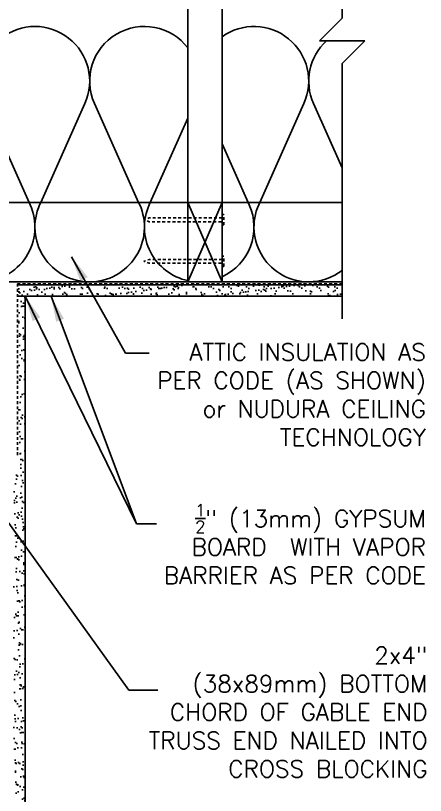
# Model space of a CAD drawing. Header units: inches. Extents: x 115.1 to 171.2, y 246.3 to 329.7.
# Drawn here: x 153.12 to 171.16, y 277.99 to 312.35 of the extents above; entities that cross this region are included whole.
import ezdxf

# ---------------------------------------------------------------- set-up
doc = ezdxf.new("R2010")
doc.units = ezdxf.units.IN
doc.header["$MEASUREMENT"] = 0
doc.linetypes.add('HIDDEN2', pattern=[0.1875, 0.125, -0.0625])
for name, color, linetype in [('HATCH', 12, 'Continuous'), ('line25', 2, 'Continuous'), ('LINE9', 9, 'Continuous'), ('TEXT', 4, 'Continuous')]:
    doc.layers.add(name, color=color, linetype=linetype)
doc.styles.add('DIM', font='romans.shx', dxfattribs={"width": 0.7})
doc.styles.add('ROMANS', font='romans.shx', dxfattribs={"height": 0.75})
doc.dimstyles.new('ext_12', dxfattribs={"dimscale": 12, "dimtxt": 0.09375, "dimasz": 0.09375, "dimexe": 0.09375, "dimexo": 0.0625, "dimgap": 0.0625, "dimtad": 1, "dimdec": 1, "dimzin": 3, "dimdsep": 46, "dimlunit": 4, "dimtxsty": 'DIM', "dimcen": 0.09, "dimdle": 0.09375, "dimclrt": 4, "dimadec": 0, "dimazin": 0, "dimtfac": 1, "dimtdec": 1, "dimtmove": 2, "dimatfit": 3, "dimfxl": 1, "dimfrac": 2, "dimtolj": 1, "dimtzin": 0, "dimarcsym": 0})
pattern_1 = [(37.5, (81.35077, 24.0081), (-0.01574834, 0.48170594), [0, -0.38, 0, -0.425, 0, -0.40625]), (7.5, (81.3508, 24.0081), (0.4424442, 0.7055365), [0, -0.205, 0, -0.3425, 0, -0.13125]), (327.5, (81.04327, 24.0081), (0.77853547, 0.00141476), [0, -0.125, 0, -0.45, 0, -0.5875]), (317.5, (81.0433, 24.0081), (0.7515317, 0.2194189), [0, -0.0625, 0, -0.295, 0, -0.3375])]

msp = doc.modelspace()

# ---------------------------------------------------------------- hatches: boundary and pattern name
at = {"layer": 'HATCH'}
h = msp.add_hatch(dxfattribs=at)
h.set_pattern_fill('AR-SAND', color=256, scale=0.25, style=0)
h.set_pattern_definition(pattern_1)
h.paths.add_polyline_path([(167.502, 299.981), (167.502, 300.481), (153.254, 300.481), (153.254, 299.981)])
h = msp.add_hatch(dxfattribs=at)
h.set_pattern_fill('AR-SAND', color=256, scale=0.25, style=0)
h.set_pattern_definition(pattern_1)
h.paths.add_polyline_path([(153.544, 299.981), (153.254, 299.981), (153.254, 292.289), (153.544, 291.936)])
h = msp.add_hatch(dxfattribs=at)
h.set_pattern_fill('AR-SAND', color=256, scale=0.25, style=0)
h.set_pattern_definition(pattern_1)
h.paths.add_polyline_path([(153.254, 292.289), (153.044, 292.545), (153.044, 282.12), (153.044, 274.736), (153.254, 274.736)])
h = msp.add_hatch(dxfattribs=at)
h.set_pattern_fill('AR-SAND', color=256, scale=0.25, style=0)
h.set_pattern_definition(pattern_1)
h.paths.add_polyline_path([(153.254, 274.736), (153.544, 274.736), (153.544, 291.936), (153.254, 292.289)])

# ---------------------------------------------------------------- linework, layer by layer
for p, q in [((162.208, 304.12), (160.708, 300.62)), ((160.708, 304.12), (162.208, 300.62))]:
    msp.add_line(p, q, dxfattribs=at)
for points in [[(153.716, 304.12), (151.77, 308.476, -1.541381), (156.173, 308.477), (154.229, 304.12)], [(158.537, 304.12), (156.591, 308.476, -0.890018), (160.708, 310.923)], [(162.208, 311.417, -0.765347), (165.815, 308.477), (163.872, 304.12)], [(167.502, 305.638), (166.234, 308.476, -0.323152), (166.808, 311.238, -0.323152)], [(151.562, 300.62, 0.543348), (153.763, 304.014), (153.716, 304.12)], [(154.229, 304.12), (154.181, 304.013, 0.543146), (156.383, 300.62)], [(156.383, 300.62, 0.543348), (158.584, 304.014), (158.537, 304.12)], [(159.051, 304.12), (159.003, 304.013, 0.477699), (160.708, 300.672)], [(162.208, 300.839, 0.41158), (163.406, 304.014), (163.358, 304.12)], [(163.872, 304.12), (163.824, 304.013, 0.543146), (166.026, 300.62)], [(166.026, 300.62, 0.166194), (167.502, 301.124, 0.166194)]]:
    msp.add_lwpolyline(points, format="xyb", dxfattribs=at)
for points in [[(160.708, 307.835), (159.051, 304.12)], [(163.358, 304.12), (162.208, 306.696)]]:
    msp.add_lwpolyline(points, dxfattribs=at)
at = {"layer": 'line25'}
for p, q in [((160.708, 304.12), (160.708, 322.62)), ((162.208, 304.12), (162.208, 322.62)), ((140.419, 304.12), (167.502, 304.12))]:
    msp.add_line(p, q, dxfattribs=at)
msp.add_lwpolyline([(160.708, 304.12), (160.708, 300.62), (162.208, 300.62), (162.208, 304.12)], close=True, dxfattribs=at)
at = {"layer": 'LINE9'}
for p, q in [((167.502, 322.62), (167.502, 312.238)), ((166.502, 311.238), (167.502, 312.238)), ((166.502, 311.238), (168.502, 311.238)), ((168.502, 311.238), (167.502, 310.238)), ((167.502, 310.238), (167.502, 298.988)), ((139.794, 300.62), (167.502, 300.62)), ((153.254, 300.481), (167.502, 300.481)), ((153.254, 299.981), (167.502, 299.981)), ((153.544, 273.12), (153.544, 299.981))]:
    msp.add_line(p, q, dxfattribs=at)
at = {"layer": 'LINE9', "color": 6, "linetype": 'HIDDEN2'}
for p in [(167.502, 300.535), (153.2, 292.981)]:
    msp.add_line(p, (153.2, 300.535), dxfattribs=at)
at = {"layer": 'LINE9', "linetype": 'HIDDEN2', "flags": 128}
for points in [[(162.208, 303.432), (158.994, 303.432), (158.77, 303.351), (158.994, 303.269), (162.208, 303.269)], [(162.208, 301.604), (158.994, 301.604), (158.77, 301.523), (158.994, 301.442), (162.208, 301.442)]]:
    msp.add_lwpolyline(points, dxfattribs=at)
at = {"layer": 'LINE9', "linetype": 'HIDDEN2'}
for points in [[(162.208, 303.578), (162.208, 303.123), (162.292, 303.123), (162.292, 303.578)], [(162.208, 301.751), (162.208, 301.295), (162.292, 301.295), (162.292, 301.751)]]:
    msp.add_lwpolyline(points, close=True, dxfattribs=at)

# ---------------------------------------------------------------- texts
at = {"layer": 'TEXT', "char_height": 0.75, "attachment_point": 3, "style": 'ROMANS'}
for s, insert, width in [('\\A1;ATTIC INSULATION AS PER CODE (AS SHOWN) or NUDURA CEILING TECHNOLOGY ', (171.184, 297.898), 13.13322), ('\\A1;{\\H0.7x;\\S1/2;}" (13mm) GYPSUM BOARD  WITH VAPOR BARRIER AS PER CODE', (171.184, 290.819), 13.13322), ('2x4" \\P(38x89mm) BOTTOM CHORD OF GABLE END TRUSS END NAILED INTO CROSS BLOCKING', (171.257, 284.534), 15.06285)]:
    msp.add_mtext(s, dxfattribs=dict(at, insert=insert, width=width))

# ---------------------------------------------------------------- leaders
at = {"layer": 'TEXT'}
for points in [[(143.919, 302.37), (158.108, 282.622), (159.378, 282.622)], [(155.584, 301.719), (157.958, 297.48), (158.994, 297.48)], [(153.544, 299.981), (158.442, 289.952)], [(154.684, 299.981), (158.442, 289.952), (159.318, 289.952)]]:
    msp.add_leader(points, dimstyle='ext_12', override={"dimgap": 0.0625, "dimtad": 0}, dxfattribs=at)

doc.saveas('drawing.dxf')
